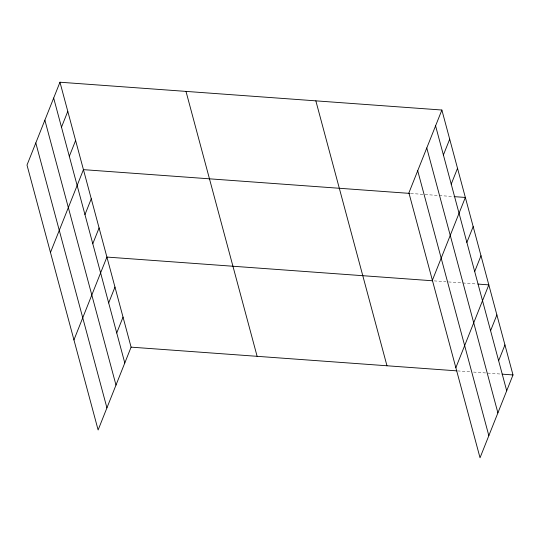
<?xml version="1.0" encoding="UTF-8"?>
<svg xmlns="http://www.w3.org/2000/svg" width="540" height="540" viewBox="0 0 540 540"><rect width="100%" height="100%" fill="white"/><g stroke="black" fill="none" stroke-linecap="round" stroke-linejoin="round"><path stroke-width="0.41" stroke-dasharray="2.7 2.03" d="M410.731 193.469L423.333 194.387M425.014 194.508L438.46 195.487M439.297 195.548L453.58 196.587M434.207 280.894L445.966 281.752M448.49 281.934L461.93 282.913M462.773 282.974L476.213 283.952M457.549 370.906L470.151 371.824M473.513 372.067L501.235 374.092"/><path stroke-width="0.81" d="M59.967 82.222L27 165.058L98.125 429.975L131.092 347.146L59.967 82.222L441.875 110.025L513 374.942L480.033 457.778L408.908 192.854L441.875 110.025M61.492 127.183L67.79 111.362M69.316 156.33L75.614 140.501M50.47 252.477L83.437 169.648L409.894 193.408M84.962 214.61L91.26 198.788M92.786 243.749L99.083 227.927M73.946 339.903L106.907 257.067L432.526 280.773M108.668 302.92L114.966 287.091M116.735 332.944L123.032 317.122M443.401 154.987L449.699 139.165M451.224 184.126L457.522 168.305M432.378 280.28L465.345 197.444L454.424 196.654M466.87 242.413L473.168 226.591M474.694 271.553L480.992 255.731M455.855 367.706L488.815 284.87L477.893 284.074M490.583 330.716L496.881 314.894M498.643 360.747L504.94 344.918M131.092 347.146L456.705 370.845M502.079 374.152L513 374.942M435.577 125.847L506.702 390.771M426.776 147.96L497.9 412.884M417.71 170.741L488.835 435.665M315.846 100.845L386.971 365.769M185.996 91.395L257.121 356.319M53.669 98.044L124.794 362.968M44.867 120.157L115.992 385.081M35.802 142.945L106.927 407.862"/></g></svg>
